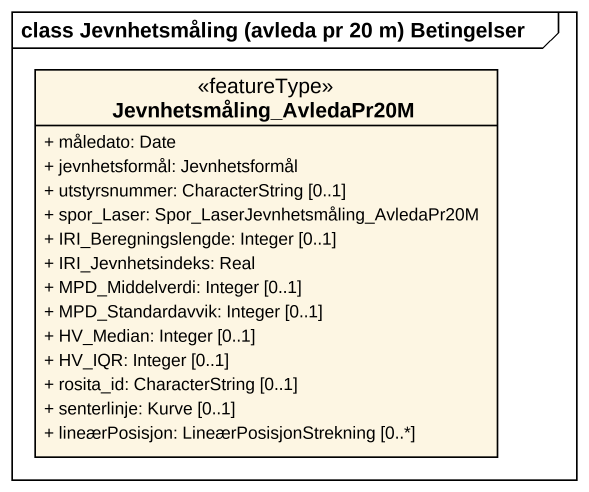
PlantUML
@startuml
mainframe class Jevnhetsmåling (avleda pr 20 m) Betingelser
hide circle
hide empty members
skinparam classAttributeIconSize 0
class Jevnhetsmåling_AvledaPr20M <<featureType>> {
  + måledato: Date
  + jevnhetsformål: Jevnhetsformål
  + utstyrsnummer: CharacterString [0..1]
  + spor_Laser: Spor_LaserJevnhetsmåling_AvledaPr20M
  + IRI_Beregningslengde: Integer [0..1]
  + IRI_Jevnhetsindeks: Real
  + MPD_Middelverdi: Integer [0..1]
  + MPD_Standardavvik: Integer [0..1]
  + HV_Median: Integer [0..1]
  + HV_IQR: Integer [0..1]
  + rosita_id: CharacterString [0..1]
  + senterlinje: Kurve [0..1]
  + lineærPosisjon: LineærPosisjonStrekning [0..*]
}
@enduml
